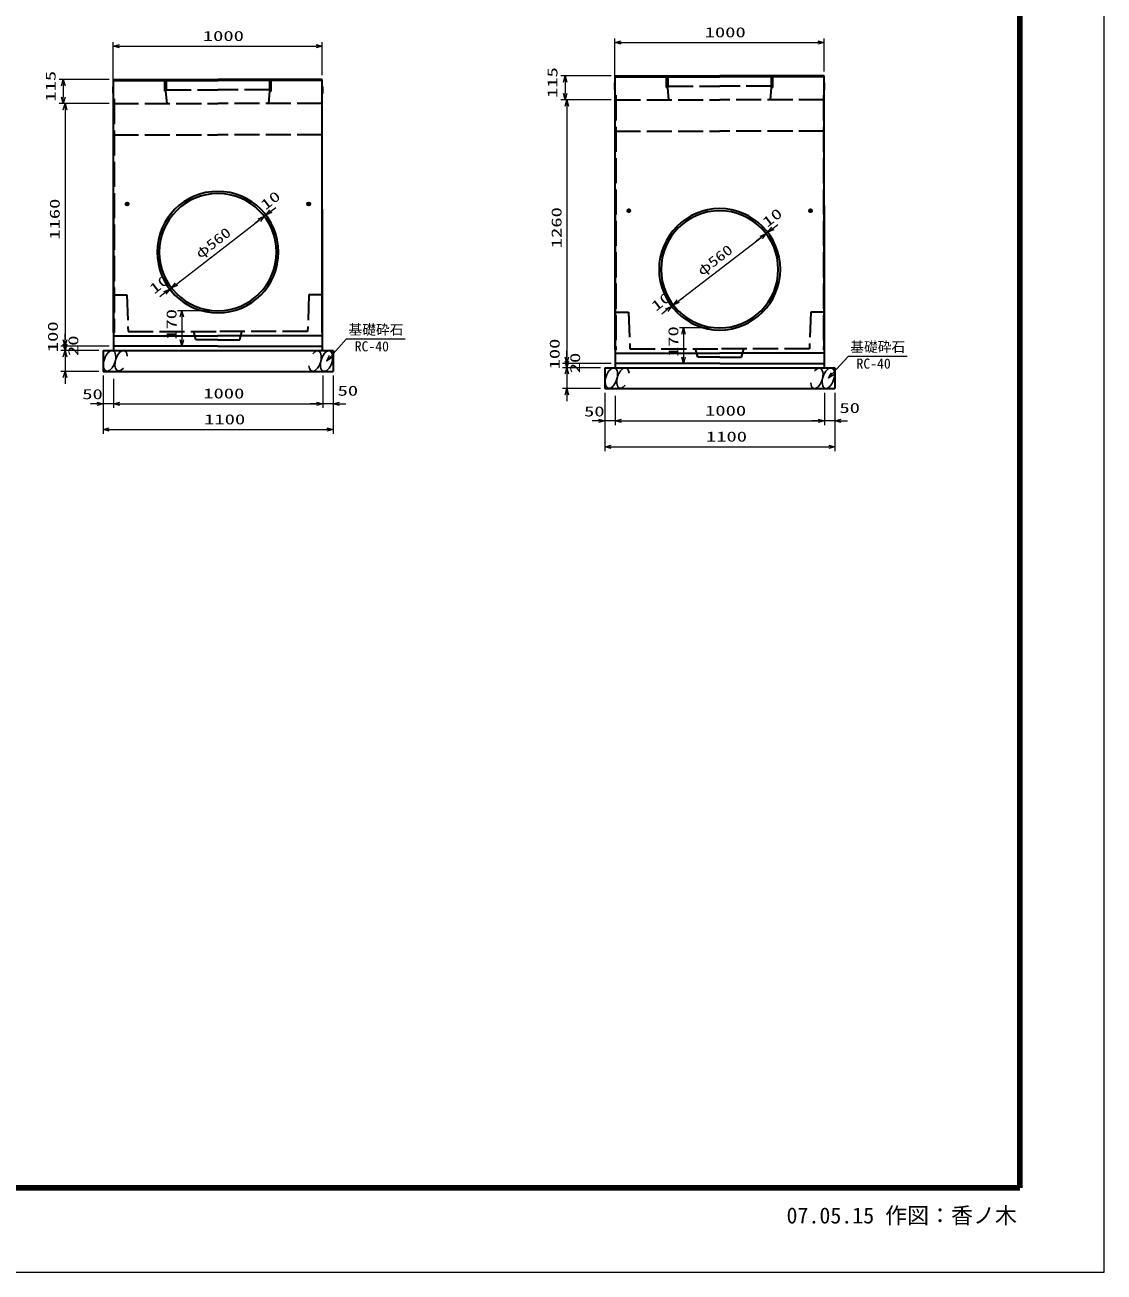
# Model space of a CAD drawing. Units: millimetres on the paper. Extents: x 0 to 841, y 0 to 594.
# Drawn here: x 583.1 to 841, y 0 to 298 of the extents above; entities that cross this region are included whole.
import ezdxf
from ezdxf.enums import TextEntityAlignment as Align

# ---------------------------------------------------------------- set-up
doc = ezdxf.new("R2010")
doc.units = ezdxf.units.MM
doc.linetypes.add('DASHED', pattern=[7.5, 6, -1.5])
for name, color, linetype, lineweight in [('D-STR-DIM（寸法）', 7, 'Continuous', 13), ('D-STR-HTXT(基礎砕石-旗)', 7, 'Continuous', 13), ('D-STR-STRF(グリ)', 7, 'Continuous', 25), ('D-STR（構造物）', 1, 'Continuous', 35), ('D-TTL-LINE（区切線）', 7, 'Continuous', 18), ('D-TTL（外枠）', 2, 'Continuous', 140)]:
    doc.layers.add(name, color=color, linetype=linetype, lineweight=lineweight)
doc.layers.add('D-STR-DIM（寸法）2', color=7, linetype='Continuous')
doc.styles.add('ＭＳ ゴシック', font='')
doc.styles.get('ＭＳ ゴシック').set_extended_font_data('MS Gothic')

# ---------------------------------------------------------------- blocks, each defined once
blk = doc.blocks.new('_Open30')
at = {"color": 7, "linetype": 'Continuous', "lineweight": 13}
for p, q in [((-1, 0.2679), (0, 0)), ((0, 0), (-1, -0.2679)), ((0, 0), (-1, 0))]:
    blk.add_line(p, q, dxfattribs=at)

msp = doc.modelspace()

# ---------------------------------------------------------------- linework, layer by layer
at = {"layer": 'D-STR-DIM（寸法）'}
for p, q in [((604.187, 284.211), (604.187, 293.887)), ((605.687, 292.887), (652.687, 292.887)), ((654.187, 285.961), (654.187, 293.887)), ((724.1, 285.091), (724.1, 294.767)), ((725.6, 293.767), (772.6, 293.767)), ((774.1, 286.841), (774.1, 294.767)), ((603.287, 284.961), (591.302, 284.961)), ((592.302, 283.461), (592.302, 280.705)), ((723.2, 285.841), (711.216, 285.841)), ((712.216, 284.341), (712.216, 281.586)), ((603.287, 279.205), (591.302, 279.205)), ((603.287, 279.205), (591.704, 279.205)), ((592.704, 277.705), (592.704, 222.705)), ((723.2, 280.086), (711.216, 280.086)), ((723.2, 280.086), (711.618, 280.086)), ((712.618, 278.586), (712.618, 218.586)), ((641.91, 253.472), (643.098, 254.387)), ((619.335, 236.075), (639.138, 251.335)), ((639.138, 251.335), (637.95, 250.42)), ((640.722, 252.556), (640.326, 252.251)), ((760.636, 248.436), (760.24, 248.131)), ((761.824, 249.352), (763.012, 250.268)), ((739.249, 231.956), (759.051, 247.216)), ((759.051, 247.216), (757.863, 246.3)), ((619.335, 236.075), (620.523, 236.991)), ((616.563, 233.939), (615.375, 233.023)), ((618.147, 235.16), (617.751, 234.855)), ((739.249, 231.956), (740.437, 232.871)), ((628.237, 229.705), (619.606, 229.705)), ((736.477, 229.819), (735.289, 228.904)), ((738.061, 231.04), (737.665, 230.735)), ((620.606, 228.205), (620.606, 222.705)), ((592.704, 222.705), (592.704, 224.205)), ((748.15, 225.586), (739.52, 225.586)), ((740.52, 224.086), (740.52, 218.586)), ((600.787, 221.205), (591.704, 221.205)), ((603.287, 221.205), (591.704, 221.205)), ((592.704, 221.705), (592.704, 223.205)), ((592.704, 221.205), (592.704, 220.205)), ((628.237, 221.205), (619.606, 221.205)), ((600.787, 220.205), (591.704, 220.205)), ((600.787, 220.205), (591.704, 220.205)), ((592.704, 220.205), (592.704, 215.205)), ((592.704, 218.705), (592.704, 217.205)), ((712.618, 218.586), (712.618, 220.086)), ((712.618, 217.586), (712.618, 219.086)), ((600.787, 215.205), (591.704, 215.205)), ((720.7, 217.086), (711.618, 217.086)), ((723.2, 217.086), (711.618, 217.086)), ((720.7, 216.086), (711.618, 216.086)), ((720.7, 216.086), (711.618, 216.086)), ((712.618, 217.086), (712.618, 216.086)), ((712.618, 216.086), (712.618, 211.086)), ((712.618, 214.586), (712.618, 213.086)), ((748.15, 217.086), (739.52, 217.086)), ((592.704, 213.705), (592.704, 212.205)), ((601.787, 214.205), (601.787, 206.473)), ((601.787, 214.205), (601.787, 200.286)), ((604.287, 213.458), (604.287, 206.473)), ((604.287, 212.458), (604.287, 206.473)), ((604.287, 212.458), (604.287, 206.473)), ((654.287, 214.205), (654.287, 206.473)), ((654.287, 214.205), (654.287, 206.473)), ((656.787, 214.205), (656.787, 206.473)), ((656.787, 214.205), (656.787, 200.286)), ((720.7, 211.086), (711.618, 211.086)), ((712.618, 209.586), (712.618, 208.086)), ((721.7, 210.086), (721.7, 202.353)), ((721.7, 210.086), (721.7, 196.166)), ((724.2, 209.338), (724.2, 202.353)), ((774.2, 210.086), (774.2, 202.353)), ((774.2, 210.086), (774.2, 202.353)), ((776.7, 210.086), (776.7, 202.353)), ((776.7, 210.086), (776.7, 196.166)), ((600.287, 207.473), (598.787, 207.473)), ((604.287, 207.473), (601.787, 207.473)), ((604.287, 207.473), (601.787, 207.473)), ((605.787, 207.473), (607.287, 207.473)), ((605.787, 207.473), (607.287, 207.473)), ((605.787, 207.473), (652.787, 207.473)), ((652.787, 207.473), (651.287, 207.473)), ((656.787, 207.473), (654.287, 207.473)), ((658.287, 207.473), (659.787, 207.473)), ((724.2, 208.338), (724.2, 202.353)), ((724.2, 208.338), (724.2, 202.353)), ((720.2, 203.353), (718.7, 203.353)), ((724.2, 203.353), (721.7, 203.353)), ((724.2, 203.353), (721.7, 203.353)), ((725.7, 203.353), (727.2, 203.353)), ((725.7, 203.353), (727.2, 203.353)), ((725.7, 203.353), (772.7, 203.353)), ((772.7, 203.353), (771.2, 203.353)), ((776.7, 203.353), (774.2, 203.353)), ((778.2, 203.353), (779.7, 203.353)), ((603.287, 201.286), (655.287, 201.286)), ((723.2, 197.166), (775.2, 197.166))]:
    msp.add_line(p, q, dxfattribs=at)
at = {"layer": 'D-STR-HTXT(基礎砕石-旗)'}
for points in [[(674.014, 222.917), (659.91, 222.917), (656.213, 218.798)], [(793.927, 218.797), (779.823, 218.797), (776.127, 214.678)]]:
    msp.add_lwpolyline(points, dxfattribs=at)
at = {"layer": 'D-STR-STRF(グリ)'}
for centre, major_axis in [((603.362, 217.729), (0.79, 2.421)), ((655.211, 217.682), (-0.79, -2.421)), ((723.276, 213.609), (0.79, 2.421)), ((775.125, 213.562), (-0.79, -2.421))]:
    msp.add_ellipse(centre, major_axis=major_axis, ratio=0.5139, dxfattribs=at)
for centre, start_param, end_param in [((606.102, 217.729), 5.3575563, 10.3750652), ((652.471, 217.682), 2.2159636, 7.2334726), ((726.016, 213.609), 5.3575563, 10.3750652), ((772.384, 213.562), 2.2159636, 7.2334726)]:
    msp.add_ellipse(centre, major_axis=(0.79, 2.421), ratio=0.5139, start_param=start_param, end_param=end_param, dxfattribs=at)
at = {"layer": 'D-STR（構造物）'}
for p, q in [((604.187, 283.211), (604.287, 283.311)), ((604.187, 281.711), (604.187, 283.211)), ((604.287, 224.455), (604.287, 284.961)), ((604.287, 284.961), (629.237, 284.961)), ((604.287, 284.711), (629.237, 284.711)), ((654.187, 284.961), (629.237, 284.961)), ((654.187, 284.711), (629.237, 284.711)), ((654.187, 224.455), (654.187, 284.961)), ((654.287, 283.211), (654.187, 283.311)), ((654.287, 281.711), (654.287, 283.211)), ((724.1, 284.091), (724.2, 284.191)), ((724.1, 282.591), (724.1, 284.091)), ((724.2, 220.336), (724.2, 285.841)), ((724.2, 285.841), (749.15, 285.841)), ((724.2, 285.591), (749.15, 285.591)), ((774.1, 285.841), (749.15, 285.841)), ((774.1, 285.591), (749.15, 285.591)), ((774.1, 220.336), (774.1, 285.841)), ((774.2, 284.091), (774.1, 284.191)), ((774.2, 282.591), (774.2, 284.091)), ((604.187, 281.711), (604.287, 281.611)), ((654.287, 281.711), (654.187, 281.611)), ((724.1, 282.591), (724.2, 282.491)), ((774.2, 282.591), (774.1, 282.491)), ((604.287, 253.955), (604.287, 221.205)), ((607.087, 255.205), (607.987, 255.205)), ((607.537, 255.655), (607.537, 254.755)), ((651.386, 255.205), (650.487, 255.205)), ((650.937, 255.655), (650.937, 254.755)), ((654.187, 253.955), (654.187, 221.205)), ((724.2, 254.836), (724.2, 217.086)), ((727, 253.586), (727.9, 253.586)), ((727.45, 254.036), (727.45, 253.136)), ((771.3, 253.586), (770.4, 253.586)), ((770.85, 254.036), (770.85, 253.136)), ((774.1, 254.836), (774.1, 217.086)), ((604.287, 223.705), (629.237, 223.705)), ((654.187, 223.705), (629.237, 223.705)), ((629.237, 221.205), (604.287, 221.205)), ((604.287, 221.205), (604.287, 220.205)), ((629.237, 221.205), (654.187, 221.205)), ((654.187, 221.205), (654.187, 220.205)), ((601.787, 220.205), (656.787, 220.205)), ((601.787, 220.205), (601.787, 215.205)), ((601.787, 220.205), (656.787, 220.205)), ((656.787, 220.205), (656.787, 215.205)), ((724.2, 219.586), (749.15, 219.586)), ((774.1, 219.586), (749.15, 219.586)), ((601.787, 215.205), (656.787, 215.205)), ((721.7, 216.086), (776.7, 216.086)), ((721.7, 216.086), (721.7, 211.086)), ((721.7, 216.086), (776.7, 216.086)), ((749.15, 217.086), (724.2, 217.086)), ((724.2, 217.086), (724.2, 216.086)), ((749.15, 217.086), (774.1, 217.086)), ((774.1, 217.086), (774.1, 216.086)), ((776.7, 216.086), (776.7, 211.086)), ((721.7, 211.086), (776.7, 211.086))]:
    msp.add_line(p, q, dxfattribs=at)
at = {"layer": 'D-STR（構造物）', "linetype": 'DASHED'}
for p, q in [((616.537, 282.161), (616.537, 284.961)), ((616.837, 282.161), (616.837, 284.961)), ((616.882, 284.961), (616.882, 282.461)), ((641.592, 284.961), (641.592, 282.461)), ((641.637, 282.161), (641.637, 284.961)), ((641.937, 282.161), (641.937, 284.961)), ((736.45, 283.041), (736.45, 285.841)), ((736.75, 283.041), (736.75, 285.841)), ((736.795, 285.841), (736.795, 283.341)), ((736.795, 283.341), (749.15, 283.341)), ((761.505, 283.341), (749.15, 283.341)), ((761.505, 285.841), (761.505, 283.341)), ((761.55, 283.041), (761.55, 285.841)), ((761.85, 283.041), (761.85, 285.841)), ((604.437, 280.286), (604.437, 224.455)), ((616.537, 282.161), (616.837, 282.161)), ((617.087, 279.205), (616.837, 282.161)), ((616.882, 282.461), (629.237, 282.461)), ((641.592, 282.461), (629.237, 282.461)), ((641.387, 279.205), (641.637, 282.161)), ((641.937, 282.161), (641.637, 282.161)), ((654.037, 280.286), (654.037, 224.455)), ((724.35, 281.166), (724.35, 220.336)), ((736.45, 283.041), (736.75, 283.041)), ((737, 280.086), (736.75, 283.041)), ((761.3, 280.086), (761.55, 283.041)), ((761.85, 283.041), (761.55, 283.041)), ((773.95, 281.166), (773.95, 220.336)), ((604.287, 279.205), (629.237, 279.205)), ((654.187, 279.205), (629.237, 279.205)), ((724.2, 280.086), (749.15, 280.086)), ((774.1, 280.086), (749.15, 280.086)), ((604.287, 271.699), (629.237, 271.699)), ((654.187, 271.699), (629.237, 271.699)), ((724.2, 272.579), (749.15, 272.579)), ((774.1, 272.579), (749.15, 272.579)), ((604.287, 233.455), (607.468, 233.455)), ((607.468, 233.455), (607.787, 224.705)), ((651.005, 233.455), (650.687, 224.705)), ((654.187, 233.455), (651.005, 233.455)), ((724.2, 229.336), (727.382, 229.336)), ((727.382, 229.336), (727.7, 220.586)), ((770.918, 229.336), (770.6, 220.586)), ((774.1, 229.336), (770.918, 229.336)), ((607.787, 224.705), (629.237, 224.705)), ((623.987, 222.705), (623.487, 224.705)), ((650.687, 224.705), (629.237, 224.705)), ((634.487, 222.705), (634.987, 224.705)), ((629.237, 222.705), (623.987, 222.705)), ((629.237, 222.705), (634.487, 222.705)), ((727.7, 220.586), (749.15, 220.586)), ((743.9, 218.586), (743.4, 220.586)), ((770.6, 220.586), (749.15, 220.586)), ((754.4, 218.586), (754.9, 220.586)), ((749.15, 218.586), (743.9, 218.586)), ((749.15, 218.586), (754.4, 218.586))]:
    msp.add_line(p, q, dxfattribs=at)
at = {"layer": 'D-STR（構造物）'}
for centre, radius in [((607.537, 255.205), 0.35), ((607.537, 255.205), 0.3), ((650.937, 255.205), 0.35), ((650.937, 255.205), 0.3), ((727.45, 253.586), 0.35), ((727.45, 253.586), 0.3), ((770.85, 253.586), 0.35), ((770.85, 253.586), 0.3)]:
    msp.add_circle(centre, radius, dxfattribs=at)
for centre, radius, start, end in [((629.237, 243.705), 14.5, 90.00007, 269.99993), ((629.237, 243.705), 14, 90.00008, 269.99992), ((629.237, 243.705), 14.5, 270.00007, 89.99993), ((629.237, 243.705), 14, 270.00008, 89.99992), ((749.15, 239.586), 14.5, 90.00007, 269.99993), ((749.15, 239.586), 14, 90.00008, 269.99992), ((749.15, 239.586), 14.5, 270.00007, 89.99993), ((749.15, 239.586), 14, 270.00008, 89.99992)]:
    msp.add_arc(centre, radius, start, end, dxfattribs=at)
at = {"layer": 'D-TTL-LINE（区切線）'}
for p, q in [((841, 0), (841, 594)), ((0, 0), (841, 0))]:
    msp.add_line(p, q, dxfattribs=at)
at = {"layer": 'D-TTL（外枠）'}
for p, q in [((820.9, 20.1), (820.9, 573.9)), ((20.1, 20.1), (820.9, 20.1))]:
    msp.add_line(p, q, dxfattribs=at)

# ---------------------------------------------------------------- block references
at = {"layer": 'D-STR-DIM（寸法）'}
for p, xscale, yscale, rotation in [((604.187, 292.887), 1.5, 1.5, 180), ((724.1, 293.767), 1.499999, 1.499999, 180), ((592.302, 284.961), 1.5, 1.5, 90), ((712.216, 285.841), 1.499999, 1.499999, 90), ((592.302, 279.205), 1.5, 1.5, 270), ((712.216, 280.086), 1.499999, 1.499999, 270), ((592.704, 279.205), 1.5, 1.5, 90), ((712.618, 280.086), 1.499999, 1.499999, 90), ((640.722, 252.556), 1.5, 1.5, 217.61817), ((640.326, 252.251), 1.5, 1.5, 37.61816), ((640.326, 252.251), 1.5, 1.5, 37.61817), ((760.24, 248.131), 1.499999, 1.499999, 37.61816), ((760.24, 248.131), 1.499999, 1.499999, 37.61817), ((760.636, 248.436), 1.499999, 1.499999, 217.61817), ((618.147, 235.16), 1.5, 1.5, 217.61816), ((618.147, 235.16), 1.5, 1.5, 217.61908), ((617.751, 234.855), 1.5, 1.5, 37.61908), ((620.606, 229.705), 1.5, 1.5, 90), ((737.665, 230.735), 1.499999, 1.499999, 37.61908), ((738.061, 231.04), 1.499999, 1.499999, 217.61816), ((738.061, 231.04), 1.499999, 1.499999, 217.61908), ((740.52, 225.586), 1.499999, 1.499999, 90), ((592.704, 221.205), 1.5, 1.5, 270), ((592.704, 221.205), 1.5, 1.5, 270), ((592.704, 220.205), 1.5, 1.5, 270), ((620.606, 221.205), 1.5, 1.5, 270), ((592.704, 220.205), 1.5, 1.5, 90), ((712.618, 217.086), 1.499999, 1.499999, 270), ((712.618, 217.086), 1.499999, 1.499999, 270), ((712.618, 216.086), 1.499999, 1.499999, 270), ((740.52, 217.086), 1.499999, 1.499999, 270), ((592.704, 215.205), 1.5, 1.5, 90), ((712.618, 216.086), 1.499999, 1.499999, 90), ((712.618, 211.086), 1.499999, 1.499999, 90), ((604.287, 207.473), 1.5, 1.5, 180), ((604.287, 207.473), 1.5, 1.5, 180), ((604.287, 207.473), 1.5, 1.5, 180), ((656.787, 207.473), 1.5, 1.5, 180), ((724.2, 203.353), 1.499999, 1.499999, 180), ((724.2, 203.353), 1.499999, 1.499999, 180), ((724.2, 203.353), 1.499999, 1.499999, 180), ((776.7, 203.353), 1.499999, 1.499999, 180), ((601.787, 201.286), 1.5, 1.5, 180), ((721.7, 197.166), 1.499999, 1.499999, 180)]:
    msp.add_blockref('_Open30', p, dxfattribs=dict(at, xscale=xscale, yscale=yscale, rotation=rotation))
for p, xscale, yscale in [((654.187, 292.887), 1.5, 1.5), ((774.1, 293.767), 1.499999, 1.499999), ((601.787, 207.473), 1.5, 1.5), ((654.287, 207.473), 1.5, 1.5), ((654.287, 207.473), 1.5, 1.5), ((721.7, 203.353), 1.499999, 1.499999), ((774.2, 203.353), 1.499999, 1.499999), ((774.2, 203.353), 1.499999, 1.499999), ((656.787, 201.286), 1.5, 1.5), ((776.7, 197.166), 1.499999, 1.499999)]:
    msp.add_blockref('_Open30', p, dxfattribs=dict(at, xscale=xscale, yscale=yscale))
at = {"layer": 'D-STR-HTXT(基礎砕石-旗)', "rotation": 228.09044}
for p, xscale, yscale in [((655.211, 217.682), 1.5, 1.5), ((775.125, 213.562), 1.499999, 1.499999)]:
    msp.add_blockref('_Open30', p, dxfattribs=dict(at, xscale=xscale, yscale=yscale))

# ---------------------------------------------------------------- texts
at = {"layer": 'D-STR-DIM（寸法）', "style": 'ＭＳ ゴシック', "width": 1.5}
for s, p in [('1000', (625.645, 293.424)), ('1000', (745.559, 294.304)), ('50', (657.838, 208.662)), ('50', (596.823, 207.838)), ('1000', (625.745, 208.01)), ('50', (716.737, 203.718)), ('1000', (745.659, 203.891)), ('50', (777.752, 204.543)), ('1100', (625.953, 201.823)), ('1100', (745.867, 197.703))]:
    msp.add_text(s, height=2.405, dxfattribs=at).set_placement(p, align=Align.BOTTOM_LEFT)
at = {"layer": 'D-STR-DIM（寸法）', "style": 'ＭＳ ゴシック'}
for s, rotation, width, p in [('115', 90, 1.5, (591.182, 279.641)), ('115', 90, 1.5, (711.096, 280.521)), ('10', 37.618, 1.5, (641.024, 253.051)), ('1160', 90, 1.5, (592.167, 246.664)), ('1260', 90, 1.5, (712.08, 244.627)), ('10', 37.618, 1.5, (760.938, 248.931)), ('φ560', 37.618, 1.3, (625.443, 241.461)), ('φ560', 37.618, 1.3, (745.357, 237.341)), ('10', 37.619, 1.5, (614.443, 232.983)), ('10', 37.619, 1.5, (734.357, 228.863)), ('170', 90, 1.5, (620.069, 222.747)), ('100', 90, 1.5, (591.717, 219.794)), ('20', 90, 1.5, (596.605, 218.874)), ('170', 90, 1.5, (739.983, 218.627)), ('100', 90, 1.5, (711.63, 215.674)), ('20', 90, 1.5, (716.518, 214.754))]:
    msp.add_text(s, height=2.405, rotation=rotation, dxfattribs=dict(at, width=width)).set_placement(p, align=Align.BOTTOM_LEFT)
at = {"layer": 'D-STR-DIM（寸法）2', "style": 'ＭＳ ゴシック'}
msp.add_text('07.05.15 作図：香ノ木', height=3.848, dxfattribs=at).set_placement((765.124, 10.448), align=Align.BOTTOM_LEFT)
at = {"layer": 'D-STR-HTXT(基礎砕石-旗)', "style": 'ＭＳ ゴシック'}
for s, p in [('基礎砕石', (660.446, 223.251)), ('RC-40', (661.933, 219.266)), ('基礎砕石', (780.359, 219.132)), ('RC-40', (781.847, 215.146))]:
    msp.add_text(s, height=2.405, dxfattribs=at).set_placement(p, align=Align.BOTTOM_LEFT)

doc.saveas('drawing.dxf')
